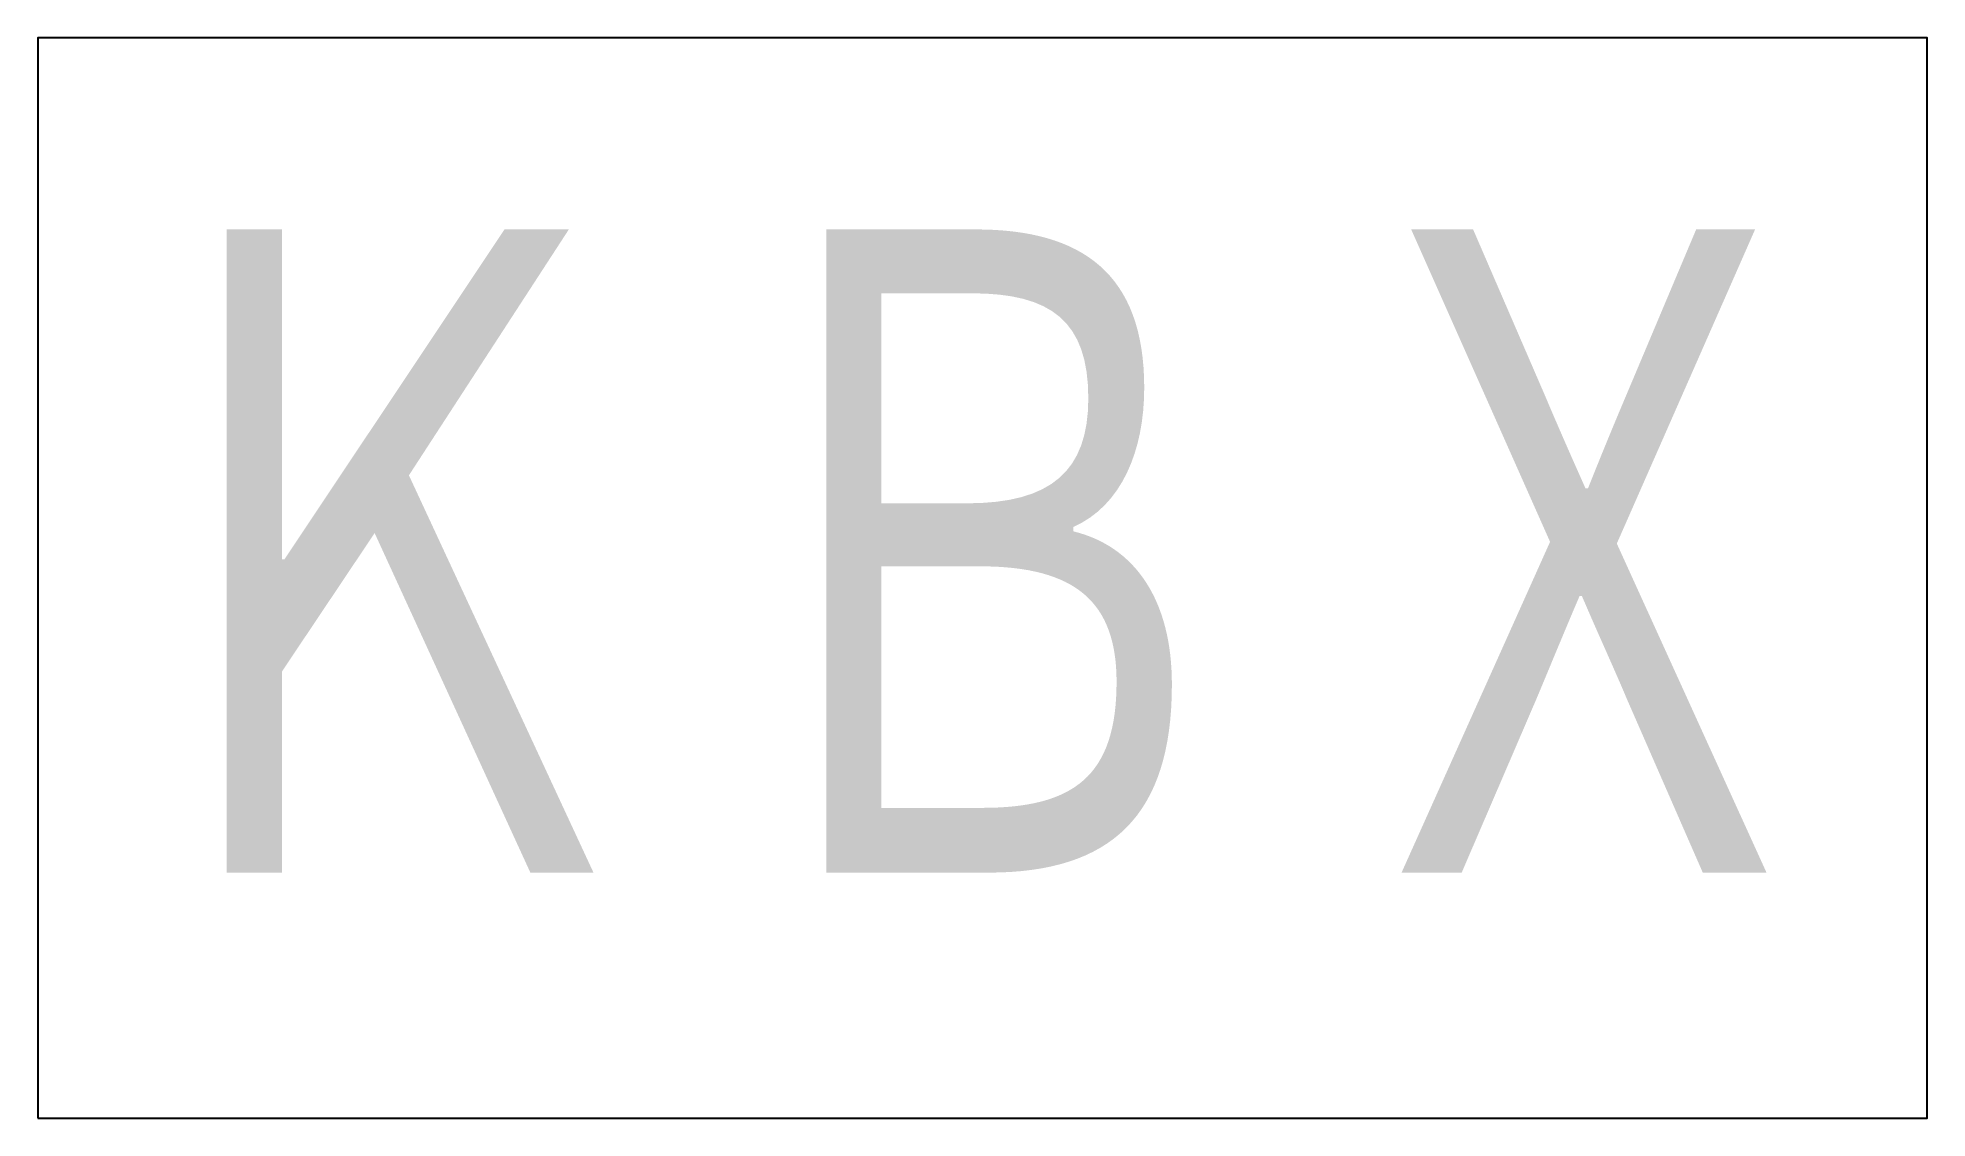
# Model space of a CAD drawing. Header units: millimetres. Extents: x -350 to 350, y -200 to 200.
import ezdxf
from ezdxf.enums import TextEntityAlignment as Align

# ---------------------------------------------------------------- set-up
doc = ezdxf.new("R2010")
doc.units = ezdxf.units.MM
doc.layers.add('jidou3', color=6, linetype='Continuous')
doc.layers.add('KEISO', color=7, linetype='Continuous')
doc.styles.get("Standard").update_dxf_attribs({"font": 'txt.shx', "width": 0.75, "bigfont": 'bigfont.shx'})

msp = doc.modelspace()

# ---------------------------------------------------------------- linework, layer by layer
at = {"layer": 'KEISO', "color": 3}
msp.add_lwpolyline([(-350, -200), (350, -200), (350, 200), (-350, 200)], close=True, dxfattribs=at)

# ---------------------------------------------------------------- texts
at = {"layer": 'jidou3', "color": 3, "linetype": 'Continuous', "width": 0.75}
msp.add_text('ＫＢＸ', height=270, dxfattribs=at).set_placement((0, 0), align=Align.MIDDLE)

doc.saveas('drawing.dxf')
